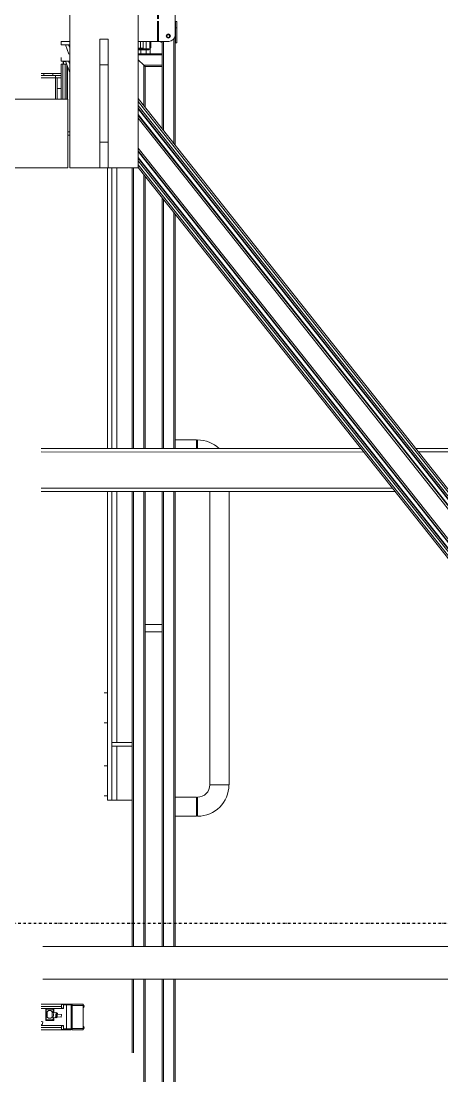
# Model space of a CAD drawing. Header units: millimetres. Extents: x 2179 to 48742, y 3478 to 161002.
# Drawn here: x 23898 to 24879, y 137539 to 140000 of the extents above; entities that cross this region are included whole.
import ezdxf

# ---------------------------------------------------------------- set-up
doc = ezdxf.new("R2010")
doc.units = ezdxf.units.MM
doc.linetypes.add('1_Čerchovaná 6_0mm', pattern=[12, 6, -3, 0, -3])
doc.layers.add('0-1', color=7, linetype='Continuous', lineweight=9)
doc.layers.add('2966-1_navrh dispozice stroju-HK_02_dwg-1', color=7, linetype='Continuous', lineweight=9, true_color=0x919191)
doc.layers.add('S-GRID-1', color=9, linetype='1_Čerchovaná 6_0mm', lineweight=25, true_color=0x808080)

# ---------------------------------------------------------------- blocks, each defined once
blk = doc.blocks.new('2966-1_navrh dispozice stroju-HK_02_dwg_SE844-903204-1NP _ stroje')
at = {"layer": '0-1'}
for p, q in [((203.5, 1539.3), (203.5, -120.2)), ((279.5, -120.2), (279.5, 1539.3))]:
    blk.add_line(p, q, dxfattribs=at)
blk = doc.blocks.new('2966-1_navrh dispozice stroju-HK_02_dwg_SE2875-903205-1NP _ stroje')
at = {"layer": '0-1'}
for p, q in [((356.8, -94.9), (347.7, -94.9)), ((375.5, -94.9), (369.3, -94.9))]:
    blk.add_line(p, q, dxfattribs=at)
blk = doc.blocks.new('2966-1_navrh dispozice stroju-HK_02_dwg_SE2874-903206-1NP _ stroje')
at = {"layer": '0-1'}
for p, q in [((337.5, -65.3), (337.5, -65.4)), ((338.7, -54.3), (338.7, -52.3)), ((339.1, -65.3), (395.9, -65.3)), ((341.5, -54.3), (341.5, -52.3)), ((393.4, -54.3), (393.4, -52.3)), ((395.4, -65.3), (395.4, -65.4)), ((396.2, -54.3), (396.2, -52.3)), ((397.5, -72.1), (397.5, -124.2)), ((343.2, -77.1), (343.2, -124.2)), ((349.2, -97.6), (349.2, -111.6)), ((357.6, -96.6), (350.2, -96.6)), ((357.8, -95.1), (357.4, -98.4)), ((367.3, -98.4), (367.6, -96.3)), ((372.9, -96.6), (367.6, -96.6)), ((373.9, -111.6), (373.9, -97.6)), ((391.7, -77.1), (391.7, -124.2)), ((350.2, -112.6), (372.9, -112.6))]:
    blk.add_line(p, q, dxfattribs=at)
at = {"layer": '0-1', "flags": 128}
for points in [[(337.5, -54.3), (339.5, -54.3), (339.5, -65.3), (337.5, -65.3), (337.5, -54.3), (337.5, -52.3), (337.5, -26.3), (340.5, -26.3)], [(337.5, -52.3), (340.5, -52.3), (394.5, -52.3), (397.5, -52.3), (397.5, -26.3), (394.5, -26.3)], [(345.3, -26.3), (345.3, -24.8), (339.7, -24.8), (339.7, -26.3)], [(340.5, -52.3), (340.5, -26.3), (394.5, -26.3), (394.5, -52.3)], [(395.3, -26.3), (395.3, -24.8), (389.7, -24.8), (389.7, -26.3)], [(337.5, -124.2), (337.5, -72.1), (339.5, -72.1), (339.5, -65.4), (337.5, -65.4), (337.5, -72.1)], [(347, -72.1), (347, -77.1), (338.5, -77.1), (338.5, -72.1)], [(395.5, -54.3), (397.5, -54.3), (397.5, -65.3), (395.5, -65.3), (395.5, -54.3), (339.5, -54.3)], [(395.4, -65.4), (339.5, -65.4), (339.5, -65.3), (339.5, -65.3), (395.4, -65.3)], [(347.5, -124.2), (347.5, -72.1), (339.5, -72.1)], [(395.5, -72.1), (397.5, -72.1), (397.5, -65.4), (395.5, -65.4), (395.5, -72.1), (387.5, -72.1), (387.5, -124.2)], [(396.5, -72.1), (396.5, -77.1), (388, -77.1), (388, -72.1)], [(397.5, -65.4), (397.4, -65.3), (397.5, -65.3)], [(347.7, -94.9), (347.7, -113.3), (375.5, -113.3), (375.5, -94.9)], [(358.1, -87.8), (358.3, -86.1), (369.3, -87.4), (369, -89.1), (369.8, -90.9), (369.1, -96.5), (356.3, -94.9), (356.9, -89.4), (369.8, -90.9)], [(356.9, -89.4), (358.1, -87.8), (369, -89.1)], [(360.7, -86.4), (361.9, -76.9), (368, -77.7), (366.9, -87.1)], [(378.3, -124.2), (378.9, -120.5), (385.9, -121.6), (385.5, -124.2)]]:
    blk.add_lwpolyline(points, dxfattribs=at)
blk.add_lwpolyline([(352.2, -107.5), (355.3, -110.6), (367.6, -110.6), (370.7, -107.5), (370.7, -101.6), (367.6, -98.4), (355.3, -98.4), (352.2, -101.6)], close=True, dxfattribs=at)
at = {"layer": '0-1'}
for centre, radius, start, end in [((342.5, -28.9), 5, 55.9442, 124.0558), ((392.5, -28.9), 5, 55.9442, 124.0558), ((339.5, -67.3), 2.05, 90, 102.6804), ((339.5, -63.3), 2.05, 257.3196, 270), ((395.4, -67.3), 2.05, 77.3196, 90), ((395.4, -63.3), 2.05, 270, 282.6804), ((350.2, -97.6), 1, 90, 180), ((372.9, -97.6), 1, 0, 90), ((350.2, -111.6), 1, 180, 270), ((372.9, -111.6), 1, 270, 360)]:
    blk.add_arc(centre, radius, start, end, dxfattribs=at)
blk.add_blockref('2966-1_navrh dispozice stroju-HK_02_dwg_SE2875-903205-1NP _ stroje', (0, 0))
blk = doc.blocks.new('2966-1_navrh dispozice stroju-HK_02_dwg_SE3152-903207-1NP _ stroje')
at = {"layer": '0-1'}
for p, q in [((-1697.5, -57.7), (-1697.5, -61.7)), ((-1689.5, -57.7), (-1689.5, -61.7)), ((-1697.5, -1497.7), (-1697.5, -1493.7)), ((-1689.5, -1497.7), (-1689.5, -1493.7))]:
    blk.add_line(p, q, dxfattribs=at)
at = {"layer": '0-1', "flags": 128}
blk.add_lwpolyline([(-1773.5, -1493.7), (-1773.5, -61.7), (-1613.5, -61.7), (-1613.5, -1493.7)], close=True, dxfattribs=at)
blk = doc.blocks.new('2966-1_navrh dispozice stroju-HK_02_dwg_SE3157-903337-1NP _ stroje')
at = {"layer": '0-1'}
for p, q in [((-1853.5, 32.3), (-1853.5, 12.3)), ((-1673.5, 32.3), (-1673.5, 12.3))]:
    blk.add_line(p, q, dxfattribs=at)
at = {"layer": '0-1', "flags": 128}
blk.add_lwpolyline([(-1913.5, 12.3), (-1913.5, 32.3), (-1853.5, 32.3), (-1673.5, 32.3), (-1613.5, 32.3), (-1613.5, 12.3), (-1673.5, 12.3), (-1853.5, 12.3)], close=True, dxfattribs=at)
blk = doc.blocks.new('2966-1_navrh dispozice stroju-HK_02_dwg_SE3150-903341-1NP _ stroje')
at = {"layer": '0-1'}
for p, q in [((-1613.5, 102.3), (-1613.5, 32.3)), ((-1613.5, 12.3), (-1613.5, -57.7))]:
    blk.add_line(p, q, dxfattribs=at)
blk = doc.blocks.new('2966-1_navrh dispozice stroju-HK_02_dwg_SE3149-903342-1NP _ stroje')
at = {"layer": '0-1', "flags": 128}
blk.add_lwpolyline([(-1613.5, 102.3), (-5453.5, 102.3), (-5453.5, -57.7), (-1613.5, -57.7)], dxfattribs=at)
blk.add_blockref('2966-1_navrh dispozice stroju-HK_02_dwg_SE3150-903341-1NP _ stroje', (0, 0))
blk = doc.blocks.new('2966-1_navrh dispozice stroju-HK_02_dwg_SE3035-903364-1NP _ stroje')
at = {"layer": '0-1', "flags": 128}
blk.add_lwpolyline([(-272.5, 88.3), (-272.5, 40.3), (-264.5, 40.3), (-264.5, 88.3)], dxfattribs=at)
blk = doc.blocks.new('2966-1_navrh dispozice stroju-HK_02_dwg_SE3029-903365-1NP _ stroje')
at = {"layer": '0-1'}
for p, q in [((-1613.5, 30.3), (-958.5, 30.3)), ((-858.5, 30.3), (-388.5, 30.3)), ((-148.5, 30.3), (-138.5, 30.3))]:
    blk.add_line(p, q, dxfattribs=at)
blk = doc.blocks.new('2966-1_navrh dispozice stroju-HK_02_dwg_SE3030-903366-1NP _ stroje')
at = {"layer": '0-1'}
for p, q in [((-1613.5, 40.3), (-958.5, 40.3)), ((-858.5, 40.3), (-138.5, 40.3))]:
    blk.add_line(p, q, dxfattribs=at)
blk = doc.blocks.new('2966-1_navrh dispozice stroju-HK_02_dwg_SE3031-903367-1NP _ stroje')
at = {"layer": '0-1'}
for p, q in [((-1613.5, 52.3), (-958.5, 52.3)), ((-858.5, 52.3), (-272.5, 52.3)), ((-264.5, 52.3), (-138.5, 52.3))]:
    blk.add_line(p, q, dxfattribs=at)
blk = doc.blocks.new('2966-1_navrh dispozice stroju-HK_02_dwg_SE3032-903368-1NP _ stroje')
at = {"layer": '0-1'}
for p, q in [((-1892.5, 108.3), (-1891, 108.3)), ((-1889, 108.3), (-1879.8, 108.3))]:
    blk.add_line(p, q, dxfattribs=at)
blk = doc.blocks.new('2966-1_navrh dispozice stroju-HK_02_dwg_SE3033-903369-1NP _ stroje')
at = {"layer": '0-1'}
for p, q in [((-1908.5, 120.3), (-1891, 120.3)), ((-1889, 120.3), (-1879.8, 120.3))]:
    blk.add_line(p, q, dxfattribs=at)
blk = doc.blocks.new('2966-1_navrh dispozice stroju-HK_02_dwg_SE3034-903370-1NP _ stroje')
at = {"layer": '0-1'}
for p, q in [((-2038.5, 130.3), (-2026.4, 130.3)), ((-1890.6, 130.3), (-1879.8, 130.3))]:
    blk.add_line(p, q, dxfattribs=at)
blk = doc.blocks.new('2966-1_navrh dispozice stroju-HK_02_dwg_SE3028-903371-1NP _ stroje')
at = {"layer": '0-1', "flags": 128}
blk.add_lwpolyline([(-138.5, 88.3), (-138.5, 52.3), (-138.5, 40.3), (-138.5, 30.3)], dxfattribs=at)
for name in ['2966-1_navrh dispozice stroju-HK_02_dwg_SE3034-903370-1NP _ stroje', '2966-1_navrh dispozice stroju-HK_02_dwg_SE3033-903369-1NP _ stroje', '2966-1_navrh dispozice stroju-HK_02_dwg_SE3032-903368-1NP _ stroje', '2966-1_navrh dispozice stroju-HK_02_dwg_SE3031-903367-1NP _ stroje', '2966-1_navrh dispozice stroju-HK_02_dwg_SE3030-903366-1NP _ stroje', '2966-1_navrh dispozice stroju-HK_02_dwg_SE3029-903365-1NP _ stroje']:
    blk.add_blockref(name, (0, 0))
blk = doc.blocks.new('2966-1_navrh dispozice stroju-HK_02_dwg_SE3025-903374-1NP _ stroje')
at = {"layer": '0-1'}
for p, q in [((-318.5, 22.3), (-318.5, 30.3)), ((-218.5, 22.3), (-218.5, 30.3))]:
    blk.add_line(p, q, dxfattribs=at)
at = {"layer": '0-1', "flags": 128}
blk.add_lwpolyline([(-148.5, 22.3), (-148.5, 30.3), (-218.5, 30.3), (-318.5, 30.3), (-388.5, 30.3), (-388.5, 22.3)], dxfattribs=at)
blk = doc.blocks.new('2966-1_navrh dispozice stroju-HK_02_dwg_SE2832-903455-1NP _ stroje')
at = {"layer": '0-1', "flags": 128}
blk.add_lwpolyline([(-1908.5, 107.8), (-1892.5, 107.8), (-1892.5, 113.8), (-1908.5, 113.8)], dxfattribs=at)
blk = doc.blocks.new('2966-1_navrh dispozice stroju-HK_02_dwg_SE2831-903456-1NP _ stroje')
at = {"layer": '0-1', "flags": 128}
blk.add_lwpolyline([(-1892.5, 102.3), (-1892.5, 107.8), (-1908.5, 107.8)], dxfattribs=at)
blk = doc.blocks.new('2966-1_navrh dispozice stroju-HK_02_dwg_SE2826-903461-1NP _ stroje')
at = {"layer": '0-1'}
for p, q in [((-1893.4, 131.3), (-1908.5, 131.3)), ((-1893.4, 129.3), (-1908.5, 129.3)), ((-1891, 102.3), (-1891, 126.8)), ((-1889, 102.3), (-1889, 126.8))]:
    blk.add_line(p, q, dxfattribs=at)
for radius, start in [(4.41, 360), (2.41, 0)]:
    blk.add_arc((-1893.4, 126.8), radius, start, 90, dxfattribs=at)
blk = doc.blocks.new('2966-1_navrh dispozice stroju-HK_02_dwg_SE2825-903462-1NP _ stroje')
at = {"layer": '0-1'}
blk.add_circle((-1921, 172.3), 3.32, dxfattribs=at)
blk.add_arc((-1921, 172.3), 4, 255, 195, dxfattribs=at)
blk = doc.blocks.new('2966-1_navrh dispozice stroju-HK_02_dwg_SE2821-903465-1NP _ stroje')
at = {"layer": '0-1'}
for p, q in [((-1961, 147.3), (-2008.5, 147.3)), ((-1908.5, 147.3), (-1956, 147.3))]:
    blk.add_line(p, q, dxfattribs=at)
blk = doc.blocks.new('2966-1_navrh dispozice stroju-HK_02_dwg_SE2822-903466-1NP _ stroje')
at = {"layer": '0-1'}
for p, q in [((-1961, 149.2), (-2008.5, 149.2)), ((-1908.5, 149.2), (-1956, 149.2))]:
    blk.add_line(p, q, dxfattribs=at)
blk = doc.blocks.new('2966-1_navrh dispozice stroju-HK_02_dwg_SE2820-903467-1NP _ stroje')
at = {"layer": '0-1'}
blk.add_line((-1923.5, 188.3), (-1993.5, 188.3), dxfattribs=at)
at = {"layer": '0-1', "flags": 128}
for points in [[(-2008.5, 102.3), (-2008.5, 147.3), (-2008.5, 149.2), (-2008.5, 173.3)], [(-1908.5, 102.3), (-1908.5, 147.3), (-1908.5, 149.2), (-1908.5, 173.3)]]:
    blk.add_lwpolyline(points, dxfattribs=at)
at = {"layer": '0-1'}
for centre in [(-1996, 172.3), (-1921, 172.3)]:
    blk.add_circle(centre, 5, dxfattribs=at)
for centre, start, end in [((-1993.5, 173.3), 90, 180), ((-1923.5, 173.3), 0, 90)]:
    blk.add_arc(centre, 15, start, end, dxfattribs=at)
for name in ['2966-1_navrh dispozice stroju-HK_02_dwg_SE2822-903466-1NP _ stroje', '2966-1_navrh dispozice stroju-HK_02_dwg_SE2821-903465-1NP _ stroje']:
    blk.add_blockref(name, (0, 0))
blk = doc.blocks.new('2966-1_navrh dispozice stroju-HK_02_dwg_SE2338-903695-1NP _ stroje')
at = {"layer": '0-1'}
for p, q in [((-1836.1, -57.7), (-1862.5, -67.7)), ((-1855.5, -57.7), (-1860.5, -59.6))]:
    blk.add_line(p, q, dxfattribs=at)
at = {"layer": '0-1', "flags": 128}
blk.add_lwpolyline([(-1862.5, -57.7), (-1862.5, -77.7), (-1870.5, -77.7)], dxfattribs=at)
at = {"layer": '0-1'}
blk.add_arc((-1861, -58.2), 1.5, 180, 290.7564, dxfattribs=at)
blk = doc.blocks.new('2966-1_navrh dispozice stroju-HK_02_dwg_SE2316-903717-1NP _ stroje')
at = {"layer": '0-1'}
blk.add_line((-531.3, 158.3), (-531.3, 118.3), dxfattribs=at)
blk = doc.blocks.new('2966-1_navrh dispozice stroju-HK_02_dwg_SE2315-903718-1NP _ stroje')
at = {"layer": '0-1'}
blk.add_line((-548.3, 118.3), (-548.3, 158.3), dxfattribs=at)
blk = doc.blocks.new('2966-1_navrh dispozice stroju-HK_02_dwg_SE2314-903719-1NP _ stroje')
at = {"layer": '0-1'}
for p, q in [((-1879.8, 102.3), (-1879.8, 158.3)), ((-1876.8, 158.3), (-1876.8, 102.3))]:
    blk.add_line(p, q, dxfattribs=at)
at = {"layer": '0-1', "flags": 128}
for points in [[(-1865.8, 102.3), (-1852.8, 115.3), (-1852.8, 158.3)], [(-1849.8, 158.3), (-1849.8, 118.3), (-1852.8, 115.3)]]:
    blk.add_lwpolyline(points, dxfattribs=at)
blk = doc.blocks.new('2966-1_navrh dispozice stroju-HK_02_dwg_SE2310-903720-1NP _ stroje')
at = {"layer": '0-1'}
for p, q in [((-958.5, 88.3), (-1613.5, 88.3)), ((203.5, 88.3), (-858.5, 88.3)), ((451.5, 88.3), (279.5, 88.3))]:
    blk.add_line(p, q, dxfattribs=at)
blk = doc.blocks.new('2966-1_navrh dispozice stroju-HK_02_dwg_SE2311-903721-1NP _ stroje')
at = {"layer": '0-1'}
for p, q in [((-1758.6, 115.3), (-1852.8, 115.3)), ((-958.5, 115.3), (-1597.6, 115.3)), ((203.5, 115.3), (-858.5, 115.3)), ((773.2, 115.3), (279.5, 115.3))]:
    blk.add_line(p, q, dxfattribs=at)
blk = doc.blocks.new('2966-1_navrh dispozice stroju-HK_02_dwg_SE2312-903722-1NP _ stroje')
at = {"layer": '0-1'}
for p, q in [((-1849.8, 118.3), (-1754.8, 118.3)), ((-1593.8, 118.3), (-958.5, 118.3)), ((-858.5, 118.3), (203.5, 118.3)), ((279.5, 118.3), (770.2, 118.3))]:
    blk.add_line(p, q, dxfattribs=at)
blk = doc.blocks.new('2966-1_navrh dispozice stroju-HK_02_dwg_SE2313-903723-1NP _ stroje')
at = {"layer": '0-1'}
for p, q in [((-1613.5, 91.3), (-958.5, 91.3)), ((-858.5, 91.3), (203.5, 91.3)), ((279.5, 91.3), (451.5, 91.3))]:
    blk.add_line(p, q, dxfattribs=at)
blk = doc.blocks.new('2966-1_navrh dispozice stroju-HK_02_dwg_SE2309-903724-1NP _ stroje')
at = {"layer": '0-1', "flags": 128}
blk.add_lwpolyline([(-1849.8, 118.3), (-1852.8, 115.3), (-1865.8, 102.3)], dxfattribs=at)
for name in ['2966-1_navrh dispozice stroju-HK_02_dwg_SE2311-903721-1NP _ stroje', '2966-1_navrh dispozice stroju-HK_02_dwg_SE2312-903722-1NP _ stroje', '2966-1_navrh dispozice stroju-HK_02_dwg_SE2313-903723-1NP _ stroje', '2966-1_navrh dispozice stroju-HK_02_dwg_SE2310-903720-1NP _ stroje']:
    blk.add_blockref(name, (0, 0))
blk = doc.blocks.new('2966-1_navrh dispozice stroju-HK_02_dwg_SE2307-903726-1NP _ stroje')
at = {"layer": '0-1', "flags": 128}
blk.add_lwpolyline([(-1929.8, 188.3), (-1929.8, 189.3), (-1904.8, 189.3), (-1904.8, 188.3), (-1919.8, 188.3)], dxfattribs=at)
blk = doc.blocks.new('2966-1_navrh dispozice stroju-HK_02_dwg_SE2306-903727-1NP _ stroje')
at = {"layer": '0-1', "flags": 128}
blk.add_lwpolyline([(-1939.8, 189.3), (-1904.8, 189.3), (-1904.8, 192.3), (-1939.8, 192.3), (-1939.8, 189.3), (-1954.8, 189.3), (-1954.8, 192.3), (-1939.8, 192.3)], dxfattribs=at)
blk = doc.blocks.new('2966-1_navrh dispozice stroju-HK_02_dwg_SE2303-903730-1NP _ stroje')
at = {"layer": '0-1', "flags": 128}
blk.add_lwpolyline([(-858.5, 268.8), (-174.1, 268.8), (-174.1, 313.8), (-858.5, 313.8)], dxfattribs=at)
blk = doc.blocks.new('2966-1_navrh dispozice stroju-HK_02_dwg_SE2302-903731-1NP _ stroje')
at = {"layer": '0-1'}
blk.add_line((-145.3, 240.3), (-100.8, 240.3), dxfattribs=at)
for radius, start in [(73.3, 360), (28.7, 0)]:
    blk.add_arc((-174.1, 240.3), radius, start, 90, dxfattribs=at)
blk = doc.blocks.new('2966-1_navrh dispozice stroju-HK_02_dwg_SE2301-903732-1NP _ stroje')
at = {"layer": '0-1'}
blk.add_line((-978.7, 240.3), (-958.5, 240.3), dxfattribs=at)
blk.add_arc((-905.4, 240.3), 73.3, 136.439, 180, dxfattribs=at)
blk = doc.blocks.new('2966-1_navrh dispozice stroju-HK_02_dwg_SE2298-903735-1NP _ stroje')
at = {"layer": '0-1', "flags": 128}
blk.add_lwpolyline([(-978.9, 188.3), (-978.9, 238.3), (-958.5, 238.3)], dxfattribs=at)
blk = doc.blocks.new('2966-1_navrh dispozice stroju-HK_02_dwg_SE2297-903736-1NP _ stroje')
at = {"layer": '0-1'}
blk.add_line((-1908.5, 151.3), (-1906.1, 158.3), dxfattribs=at)
blk = doc.blocks.new('2966-1_navrh dispozice stroju-HK_02_dwg_SE2296-903737-1NP _ stroje')
at = {"layer": '0-1', "flags": 128}
blk.add_lwpolyline([(-145.6, 188.3), (-145.6, 238.3), (-100.6, 238.3), (-100.6, 188.3)], dxfattribs=at)
blk = doc.blocks.new('2966-1_navrh dispozice stroju-HK_02_dwg_SE2295-903738-1NP _ stroje')
at = {"layer": '0-1'}
blk.add_line((-1919.8, 187.8), (-1919.8, 188.3), dxfattribs=at)
blk = doc.blocks.new('2966-1_navrh dispozice stroju-HK_02_dwg_SE2291-903739-1NP _ stroje')
at = {"layer": '0-1'}
for p, q in [((-1908.5, 161.3), (-1700.6, 161.3)), ((-1539.6, 161.3), (-958.5, 161.3)), ((-858.5, 161.3), (203.5, 161.3)), ((279.5, 161.3), (831.5, 161.3))]:
    blk.add_line(p, q, dxfattribs=at)
blk = doc.blocks.new('2966-1_navrh dispozice stroju-HK_02_dwg_SE2292-903740-1NP _ stroje')
at = {"layer": '0-1'}
for p, q in [((-1904.8, 188.3), (-1666.5, 188.3)), ((-1505.5, 188.3), (-958.5, 188.3)), ((-858.5, 188.3), (203.5, 188.3)), ((279.5, 188.3), (825.2, 188.3))]:
    blk.add_line(p, q, dxfattribs=at)
blk = doc.blocks.new('2966-1_navrh dispozice stroju-HK_02_dwg_SE2293-903741-1NP _ stroje')
at = {"layer": '0-1'}
for p, q in [((-1670.3, 185.3), (-1914.5, 185.3)), ((-958.5, 185.3), (-1509.3, 185.3)), ((203.5, 185.3), (-858.5, 185.3)), ((837.5, 185.3), (279.5, 185.3))]:
    blk.add_line(p, q, dxfattribs=at)
blk = doc.blocks.new('2966-1_navrh dispozice stroju-HK_02_dwg_SE2294-903742-1NP _ stroje')
at = {"layer": '0-1'}
for p, q in [((-1704.3, 158.3), (-1908.5, 158.3)), ((-958.5, 158.3), (-1543.4, 158.3)), ((203.5, 158.3), (-858.5, 158.3)), ((831.5, 158.3), (279.5, 158.3))]:
    blk.add_line(p, q, dxfattribs=at)
blk = doc.blocks.new('2966-1_navrh dispozice stroju-HK_02_dwg_SE2290-903743-1NP _ stroje')
for name in ['2966-1_navrh dispozice stroju-HK_02_dwg_SE2293-903741-1NP _ stroje', '2966-1_navrh dispozice stroju-HK_02_dwg_SE2292-903740-1NP _ stroje', '2966-1_navrh dispozice stroju-HK_02_dwg_SE2291-903739-1NP _ stroje', '2966-1_navrh dispozice stroju-HK_02_dwg_SE2294-903742-1NP _ stroje']:
    blk.add_blockref(name, (0, 0))
blk = doc.blocks.new('2966-1_navrh dispozice stroju-HK_02_dwg_SE1502-904028-1NP _ stroje')
at = {"layer": '0-1'}
for p, q in [((-1828.5, -90.7), (-1823.5, -90.7)), ((-1823.5, -77.7), (-1823.5, -87.1))]:
    blk.add_line(p, q, dxfattribs=at)
at = {"layer": '0-1', "flags": 128}
blk.add_lwpolyline([(-1828.5, -77.7), (-1828.5, -90.7), (-1828.5, -117.8)], dxfattribs=at)
blk = doc.blocks.new('2966-1_navrh dispozice stroju-HK_02_dwg_SE1501-904029-1NP _ stroje')
at = {"layer": '0-1', "flags": 128}
for points in [[(-1773.5, -87.1), (-1823.5, -87.1), (-1823.5, -90.7)], [(-1823.5, -124.2), (-1823.5, -90.7), (-1773.5, -90.7)]]:
    blk.add_lwpolyline(points, dxfattribs=at)
blk = doc.blocks.new('2966-1_navrh dispozice stroju-HK_02_dwg_SE1498-904030-1NP _ stroje')
at = {"layer": '0-1'}
for p, q in [((-1833.5, -97), (-1833.5, -77.7)), ((-1833.5, -117.8), (-1833.5, -124.2)), ((-1828.5, -117.8), (-1828.5, -117.8))]:
    blk.add_line(p, q, dxfattribs=at)
at = {"layer": '0-1', "flags": 128}
blk.add_lwpolyline([(-1828.5, -97), (-1833.5, -97), (-1833.5, -117.8), (-1828.5, -117.8), (-1828.5, -124.2)], dxfattribs=at)
blk = doc.blocks.new('2966-1_navrh dispozice stroju-HK_02_dwg_SE901-904198-1NP _ stroje')
at = {"layer": '0-1'}
for p, q in [((109.2, 1578.3), (-1752.9, 102.3)), ((109.8, 1577.5), (-1751.3, 102.3)), ((114.7, 1570.5), (-1737.5, 102.3)), ((115.3, 1569.7), (-1735.9, 102.3))]:
    blk.add_line(p, q, dxfattribs=at)
at = {"layer": '0-1', "flags": 128}
for points in [[(-1768.6, 102.3), (103.8, 1586.5), (101.3, 1589.6), (-1775, 102.3)], [(-1759.2, 102.3), (107.4, 1581.9), (103.8, 1586.5)], [(-1729.6, 102.3), (118.9, 1567.5), (116.4, 1570.6)], [(-1659.4, 102.3), (145.9, 1533.3), (118.9, 1567.5)], [(-1653.1, 102.3), (148.4, 1530.2), (145.9, 1533.3)], [(-1651.5, 102.3), (149, 1529.5), (148.4, 1530.2)], [(-1637.7, 102.3), (154.3, 1522.7), (149, 1529.5)], [(-1636.1, 102.3), (154.9, 1522), (154.3, 1522.7)], [(-1629.8, 102.3), (157.4, 1518.9), (154.9, 1522)], [(-1620.5, 102.3), (161, 1514.4), (157.4, 1518.9)], [(-1614, 102.3), (163.5, 1511.2), (161, 1514.4)]]:
    blk.add_lwpolyline(points, dxfattribs=at)
blk = doc.blocks.new('2966-1_navrh dispozice stroju-HK_02_dwg_SE895-904204-1NP _ stroje')
at = {"layer": '0-1'}
for p, q in [((-1878.5, -59.4), (-1900.5, -67.7)), ((-1893.5, -57.7), (-1898.5, -59.6))]:
    blk.add_line(p, q, dxfattribs=at)
at = {"layer": '0-1', "flags": 128}
blk.add_lwpolyline([(-1908.5, -57.7), (-1908.5, -77.7), (-1900.5, -77.7), (-1900.5, -57.7)], dxfattribs=at)
at = {"layer": '0-1'}
blk.add_arc((-1899, -58.2), 1.5, 180, 290.7564, dxfattribs=at)
blk = doc.blocks.new('2966-1_navrh dispozice stroju-HK_02_dwg_SE887-904208-1NP _ stroje')
at = {"layer": '0-1'}
for p, q in [((-1861.5, -70.2), (-1862.5, -70.2)), ((-1861.5, -72.2), (-1862.5, -72.2)), ((-1861.5, -67.4), (-1861.5, -72.1))]:
    blk.add_line(p, q, dxfattribs=at)
at = {"layer": '0-1', "flags": 128}
blk.add_lwpolyline([(-1855.5, -72.1), (-1861.5, -72.1), (-1861.5, -73.2), (-1855.5, -73.2)], dxfattribs=at)
blk = doc.blocks.new('2966-1_navrh dispozice stroju-HK_02_dwg_SE881-904210-1NP _ stroje')
at = {"layer": '0-1'}
blk.add_line((-1773.5, -67.9), (-1855.5, -67.9), dxfattribs=at)
blk = doc.blocks.new('2966-1_navrh dispozice stroju-HK_02_dwg_SE882-904211-1NP _ stroje')
at = {"layer": '0-1'}
blk.add_line((-1773.5, -73.7), (-1855.5, -73.7), dxfattribs=at)
blk = doc.blocks.new('2966-1_navrh dispozice stroju-HK_02_dwg_SE883-904212-1NP _ stroje')
at = {"layer": '0-1'}
blk.add_line((-1773.5, -77.7), (-1855.5, -77.7), dxfattribs=at)
blk = doc.blocks.new('2966-1_navrh dispozice stroju-HK_02_dwg_SE884-904213-1NP _ stroje')
at = {"layer": '0-1'}
blk.add_line((-1773.5, -63), (-1850.1, -63), dxfattribs=at)
blk = doc.blocks.new('2966-1_navrh dispozice stroju-HK_02_dwg_SE885-904214-1NP _ stroje')
at = {"layer": '0-1'}
blk.add_line((-1773.5, -64), (-1852.7, -64), dxfattribs=at)
blk = doc.blocks.new('2966-1_navrh dispozice stroju-HK_02_dwg_SE880-904215-1NP _ stroje')
at = {"layer": '0-1', "flags": 128}
blk.add_lwpolyline([(-1855.5, -77.7), (-1855.5, -73.7), (-1855.5, -67.9), (-1855.5, -65.1)], dxfattribs=at)
for name in ['2966-1_navrh dispozice stroju-HK_02_dwg_SE881-904210-1NP _ stroje', '2966-1_navrh dispozice stroju-HK_02_dwg_SE882-904211-1NP _ stroje', '2966-1_navrh dispozice stroju-HK_02_dwg_SE885-904214-1NP _ stroje', '2966-1_navrh dispozice stroju-HK_02_dwg_SE884-904213-1NP _ stroje', '2966-1_navrh dispozice stroju-HK_02_dwg_SE883-904212-1NP _ stroje']:
    blk.add_blockref(name, (0, 0))
blk = doc.blocks.new('2966-1_navrh dispozice stroju-HK_02_dwg_SE798-904258-1NP _ stroje')
at = {"layer": '0-1'}
blk.add_line((-1798.5, -87.1), (-1798.5, -77.7), dxfattribs=at)
blk = doc.blocks.new('2966-1_navrh dispozice stroju-HK_02_dwg-876232-1NP _ stroje')
at = {"layer": '0-1'}
for p, q in [((-61970.3, 48826.1), (-62725.8, 47569.3)), ((-63107.2, 46771.7), (-62685.2, 47473.7)), ((-62675.1, 47475), (-63100.3, 46767.6)), ((-63186.1, 46819.1), (-62801.7, 47458.6)), ((-62791.5, 47459.9), (-63179.2, 46815))]:
    blk.add_line(p, q, dxfattribs=at)
at = {"layer": '0-1', "flags": 128}
blk.add_lwpolyline([(-62735.9, 47568), (-61977.2, 48830.3), (-61970.3, 48826.1), (-61898.3, 48782.9), (-61891.4, 48778.7), (-62609.4, 47584.4)], dxfattribs=at)
at = {"rotation": 328.989640494807}
for name in ['2966-1_navrh dispozice stroju-HK_02_dwg_SE3028-903371-1NP _ stroje', '2966-1_navrh dispozice stroju-HK_02_dwg_SE3149-903342-1NP _ stroje', '2966-1_navrh dispozice stroju-HK_02_dwg_SE901-904198-1NP _ stroje', '2966-1_navrh dispozice stroju-HK_02_dwg_SE844-903204-1NP _ stroje', '2966-1_navrh dispozice stroju-HK_02_dwg_SE2820-903467-1NP _ stroje', '2966-1_navrh dispozice stroju-HK_02_dwg_SE2306-903727-1NP _ stroje', '2966-1_navrh dispozice stroju-HK_02_dwg_SE2825-903462-1NP _ stroje', '2966-1_navrh dispozice stroju-HK_02_dwg_SE2290-903743-1NP _ stroje', '2966-1_navrh dispozice stroju-HK_02_dwg_SE2307-903726-1NP _ stroje', '2966-1_navrh dispozice stroju-HK_02_dwg_SE2295-903738-1NP _ stroje', '2966-1_navrh dispozice stroju-HK_02_dwg_SE2297-903736-1NP _ stroje', '2966-1_navrh dispozice stroju-HK_02_dwg_SE2826-903461-1NP _ stroje', '2966-1_navrh dispozice stroju-HK_02_dwg_SE2314-903719-1NP _ stroje', '2966-1_navrh dispozice stroju-HK_02_dwg_SE2831-903456-1NP _ stroje', '2966-1_navrh dispozice stroju-HK_02_dwg_SE2832-903455-1NP _ stroje', '2966-1_navrh dispozice stroju-HK_02_dwg_SE2309-903724-1NP _ stroje', '2966-1_navrh dispozice stroju-HK_02_dwg_SE3157-903337-1NP _ stroje', '2966-1_navrh dispozice stroju-HK_02_dwg_SE880-904215-1NP _ stroje', '2966-1_navrh dispozice stroju-HK_02_dwg_SE895-904204-1NP _ stroje', '2966-1_navrh dispozice stroju-HK_02_dwg_SE2338-903695-1NP _ stroje', '2966-1_navrh dispozice stroju-HK_02_dwg_SE887-904208-1NP _ stroje', '2966-1_navrh dispozice stroju-HK_02_dwg_SE1498-904030-1NP _ stroje', '2966-1_navrh dispozice stroju-HK_02_dwg_SE1502-904028-1NP _ stroje', '2966-1_navrh dispozice stroju-HK_02_dwg_SE3152-903207-1NP _ stroje', '2966-1_navrh dispozice stroju-HK_02_dwg_SE1501-904029-1NP _ stroje', '2966-1_navrh dispozice stroju-HK_02_dwg_SE798-904258-1NP _ stroje', '2966-1_navrh dispozice stroju-HK_02_dwg_SE2301-903732-1NP _ stroje', '2966-1_navrh dispozice stroju-HK_02_dwg_SE2298-903735-1NP _ stroje', '2966-1_navrh dispozice stroju-HK_02_dwg_SE2303-903730-1NP _ stroje', '2966-1_navrh dispozice stroju-HK_02_dwg_SE2315-903718-1NP _ stroje', '2966-1_navrh dispozice stroju-HK_02_dwg_SE2316-903717-1NP _ stroje', '2966-1_navrh dispozice stroju-HK_02_dwg_SE2302-903731-1NP _ stroje', '2966-1_navrh dispozice stroju-HK_02_dwg_SE2296-903737-1NP _ stroje', '2966-1_navrh dispozice stroju-HK_02_dwg_SE3025-903374-1NP _ stroje', '2966-1_navrh dispozice stroju-HK_02_dwg_SE3035-903364-1NP _ stroje', '2966-1_navrh dispozice stroju-HK_02_dwg_SE2874-903206-1NP _ stroje']:
    blk.add_blockref(name, (-62300.5, 46431.8), dxfattribs=at)

msp = doc.modelspace()

# ---------------------------------------------------------------- linework, layer by layer
at = {"layer": 'S-GRID-1'}
msp.add_line((15251.9, 137895.4), (41989.2, 137895.4), dxfattribs=at)

# ---------------------------------------------------------------- block references
at = {"layer": '2966-1_navrh dispozice stroju-HK_02_dwg-1', "rotation": 301.0103595051887}
msp.add_blockref('2966-1_navrh dispozice stroju-HK_02_dwg-876232-1NP _ stroje', (16370.5, 60726.8), dxfattribs=at)

doc.saveas('drawing.dxf')
